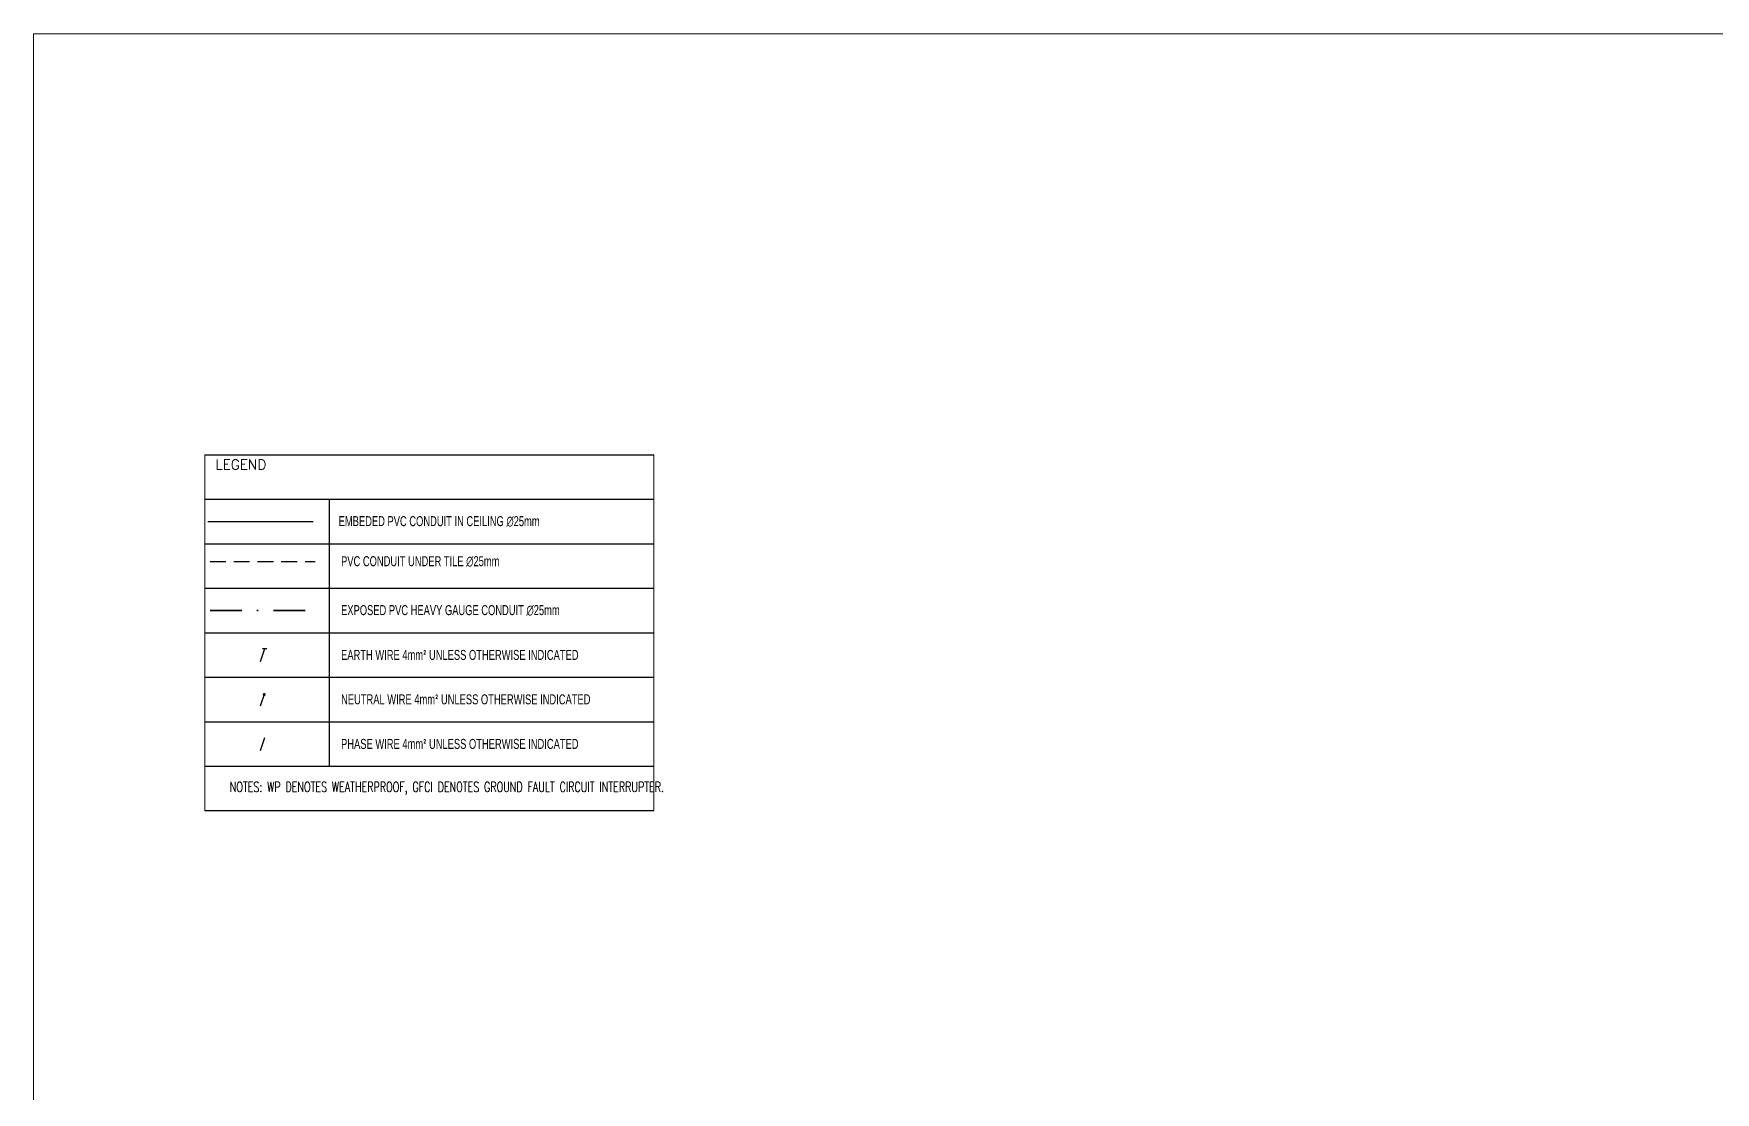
# Model space of a CAD drawing. Header units: inches. Extents: x -12418 to 242017, y -29325 to 19878.
# Drawn here: x -12418 to 4428, y 9276 to 19878 of the extents above; entities that cross this region are included whole.
import ezdxf

# ---------------------------------------------------------------- set-up
doc = ezdxf.new("R2010")
doc.units = ezdxf.units.IN
doc.header["$LTSCALE"] = 25
doc.header["$MEASUREMENT"] = 0
doc.linetypes.add('DASHDOT', pattern=[25.4, 12.7, -6.35, 0, -6.35])
doc.linetypes.add('HIDDEN', pattern=[9.525, 6.35, -3.175])
doc.layers.get('0').update_dxf_attribs({"color": 8})
for name, color, linetype, lineweight in [('00-Ground Floor$0$Frame', 252, 'Continuous', 9), ('E-LITE-CLNG-CNDT', 6, 'DASHDOT', 35), ('E-LITE-DIMS', 8, 'Continuous', 9), ('E-POWR-CLNG-CNDT', 6, 'DASHDOT', 35), ('E-POWR-CNDT', 6, 'Continuous', 25), ('E-POWR-FLOR-CNDT', 6, 'HIDDEN', 25), ('E-WIRES', 6, 'Continuous', 25), ('G-ANNO-TEXT', 6, 'Continuous', 25)]:
    doc.layers.add(name, color=color, linetype=linetype, lineweight=lineweight)
doc.layers.add('elfor_tx', color=132, linetype='Continuous')
doc.styles.add('DC_Simplex', font='SIMPLEX.shx', dxfattribs={"width": 0.7})
doc.styles.add('romans', font='romans.shx', dxfattribs={"height": 160})

# ---------------------------------------------------------------- blocks, each defined once
blk = doc.blocks.new('00-Ground Floor')
at = {"layer": '00-Ground Floor$0$Frame'}
for p, q in [((57169, 19878, 0), (-12418, 19878, 0)), ((-12418, 19878, 0), (-12418, -29325, 0))]:
    blk.add_line(p, q, dxfattribs=at)

msp = doc.modelspace()

# ---------------------------------------------------------------- linework, layer by layer
at = {"color": 251, "ltscale": 0.5}
for p, q in [((-10704, 15661), (-6204, 15661)), ((-10704, 15215), (-6204, 15215)), ((-10704, 14770), (-6204, 14770)), ((-10704, 14324), (-6204, 14324)), ((-10704, 13879), (-6204, 13879)), ((-10704, 13879), (-6204, 13879)), ((-10704, 13879), (-6204, 13879)), ((-10704, 13879), (-6204, 13879)), ((-10704, 13879), (-6204, 13879)), ((-10704, 13879), (-6204, 13879)), ((-10704, 13879), (-6204, 13879)), ((-10704, 13879), (-6204, 13879)), ((-10704, 13433), (-6204, 13433)), ((-10704, 13433), (-6204, 13433)), ((-10704, 13433), (-6204, 13433)), ((-10704, 13433), (-6204, 13433)), ((-10704, 13433), (-6204, 13433)), ((-10704, 12988), (-6204, 12988)), ((-10704, 12988), (-6204, 12988)), ((-10704, 12988), (-6204, 12988)), ((-10704, 12988), (-6204, 12988)), ((-10704, 12988), (-6204, 12988)), ((-10704, 12542), (-6204, 12542)), ((-10704, 12542), (-6204, 12542)), ((-10704, 12542), (-6204, 12542)), ((-10704, 12097), (-6204, 12097))]:
    msp.add_line(p, q, dxfattribs=at)
msp.add_lwpolyline([(-9459, 15215), (-9459, 12542)], dxfattribs=at)
at = {"layer": 'E-LITE-DIMS'}
for points in [[(-10704, 15661), (-10704, 12097)], [(-6204, 15661), (-6204, 12097)]]:
    msp.add_lwpolyline(points, dxfattribs=at)
at = {"layer": 'E-POWR-CLNG-CNDT', "linetype": 'DASHDOT'}
msp.add_line((-10651, 14102), (-9596, 14102), dxfattribs=at)
at = {"layer": 'E-POWR-CNDT'}
msp.add_line((-10674, 14993), (-9619, 14993), dxfattribs=at)
at = {"layer": 'E-POWR-FLOR-CNDT'}
msp.add_line((-10651, 14592), (-9596, 14592), dxfattribs=at)
at = {"layer": 'E-WIRES'}
for p, q in [((-10144, 13592), (-10103, 13720)), ((-10124, 13720), (-10082, 13720)), ((-10144, 13147), (-10103, 13274)), ((-10144, 12701), (-10103, 12829))]:
    msp.add_line(p, q, dxfattribs=at)
at = {"layer": 'E-WIRES', "const_width": 16}
msp.add_lwpolyline([(-10115, 13260, 1), (-10100, 13260, 1)], format="xyb", close=True, dxfattribs=at)

# ---------------------------------------------------------------- block references
at = {"layer": 'E-LITE-CLNG-CNDT'}
msp.add_blockref('00-Ground Floor', (0, 0), dxfattribs=at)

# ---------------------------------------------------------------- texts
at = {"layer": 'elfor_tx', "insert": (-10597, 15613), "char_height": 100, "width": 2524.82, "attachment_point": 1, "style": 'romans'}
msp.add_mtext('LEGEND', dxfattribs=at)
at = {"layer": 'G-ANNO-TEXT', "char_height": 100, "attachment_point": 4, "style": 'DC_Simplex'}
for s, insert, width in [('{\\Felc_romans|c0;EMBEDED PVC CONDUIT IN CEILING ∅25mm}', (-9362, 14993), 5040), ('{\\Felc_romans|c0;PVC CONDUIT UNDER TILE ∅25mm}', (-9338, 14592), 5040), ('{\\Felc_romans|c0;EXPOSED PVC HEAVY GAUGE CONDUIT ∅25mm}', (-9338, 14102), 5040), ('{\\Felc_romans|c0;EARTH WIRE 4mm\\fISOCPEUR|b0|i0|c0|p34;²\\Felc_romans|c0; UNLESS OTHERWISE INDICATED}', (-9338, 13656), 5040), ('{\\Felc_romans|c0;NEUTRAL WIRE 4mm\\fISOCPEUR|b0|i0|c0|p34;²\\Felc_romans|c0; UNLESS OTHERWISE INDICATED}', (-9338, 13211), 5040), ('{\\Felc_romans|c0;PHASE WIRE 4mm\\fISOCPEUR|b0|i0|c0|p34;²\\Felc_romans|c0; UNLESS OTHERWISE INDICATED}', (-9338, 12765), 5040), ('NOTES: WP DENOTES WEATHERPROOF, GFCI DENOTES GROUND FAULT CIRCUIT INTERRUPTER.', (-10453, 12320), 4137.34)]:
    msp.add_mtext(s, dxfattribs=dict(at, insert=insert, width=width))

doc.saveas('drawing.dxf')
